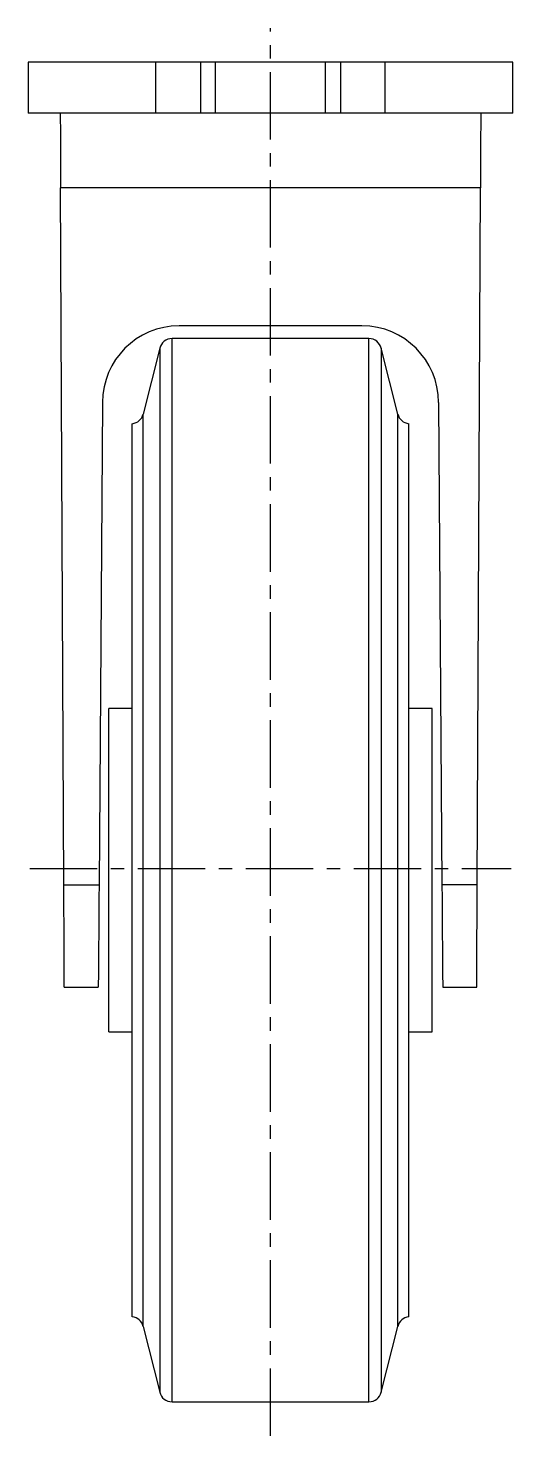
# Model space of a CAD drawing. Extents: x -8 to 825, y -8 to 834.
# Drawn here: x 711.4 to 825.4, y 201.2 to 532.2 of the extents above.
import ezdxf

# ---------------------------------------------------------------- set-up
doc = ezdxf.new("R2010")
doc.units = 0
doc.header["$LTSCALE"] = 0.5
doc.linetypes.add('CENTER', pattern=[50.8, 31.75, -6.35, 6.35, -6.35])
doc.layers.add('MSM_CENTER', color=1, linetype='CENTER')
doc.layers.add('MSM_CONTINUOUS', color=7, linetype='CONTINUOUS')

msp = doc.modelspace()

# ---------------------------------------------------------------- linework, layer by layer
at = {"layer": 'MSM_CENTER'}
for p, q in [((768.45, 201.21), (768.45, 532.21)), ((711.82, 334.6), (825.07, 334.6))]:
    msp.add_line(p, q, dxfattribs=at)
at = {"layer": 'MSM_CONTINUOUS'}
for p, q in [((711.45, 524.21), (711.45, 512.21)), ((825.45, 524.21), (711.45, 524.21)), ((741.49, 512.21), (741.49, 524.21)), ((751.98, 524.21), (751.98, 512.21)), ((755.52, 512.21), (755.52, 524.21)), ((781.37, 512.21), (781.37, 524.21)), ((784.91, 524.21), (784.91, 512.21)), ((795.4, 512.21), (795.4, 524.21)), ((825.45, 512.21), (825.45, 524.21)), ((825.45, 512.21), (711.45, 512.21)), ((719, 512.21), (719, 512)), ((719, 512), (719.01, 511.38)), ((719.01, 511.38), (719.01, 510.36)), ((719.01, 510.36), (719.02, 508.96)), ((817.89, 511.38), (817.88, 510.36)), ((817.88, 510.36), (817.88, 508.96)), ((817.89, 512.21), (817.89, 512)), ((817.89, 512), (817.89, 511.38)), ((719.02, 508.96), (719.02, 507.21)), ((719.02, 507.21), (719.03, 505.14)), ((817.87, 507.21), (817.86, 505.14)), ((817.88, 508.96), (817.87, 507.21)), ((719.03, 505.14), (719.05, 502.81)), ((817.86, 505.14), (817.85, 502.81)), ((719.05, 502.81), (719.06, 500.25)), ((719.06, 500.25), (719.07, 497.53)), ((817.84, 500.25), (817.82, 497.53)), ((817.85, 502.81), (817.84, 500.25)), ((719.07, 497.53), (719.08, 494.7)), ((817.82, 497.53), (817.81, 494.7)), ((817.81, 494.7), (719.08, 494.7)), ((719.84, 330.79), (719.08, 494.7)), ((817.06, 330.79), (817.81, 494.7)), ((789.95, 462.21), (746.95, 462.21)), ((742.38, 456.94), (738.51, 441.46)), ((742.38, 456.94), (742.38, 211.48)), ((791.6, 459.21), (745.29, 459.21)), ((745.29, 209.21), (745.29, 459.21)), ((791.6, 209.21), (791.6, 459.21)), ((798.38, 441.46), (794.51, 456.94)), ((794.51, 456.94), (794.51, 211.48)), ((728.95, 444.21), (728.12, 330.79)), ((807.95, 444.21), (808.77, 330.79)), ((738.51, 226.96), (738.51, 441.46)), ((798.38, 226.96), (798.38, 441.46)), ((735.95, 229.21), (735.95, 439.21)), ((800.95, 229.21), (800.95, 439.21)), ((735.95, 372.21), (730.45, 372.21)), ((730.45, 296.21), (730.45, 372.21)), ((806.45, 372.21), (800.95, 372.21)), ((806.45, 296.21), (806.45, 372.21)), ((719.84, 330.79), (728.12, 330.79)), ((719.85, 327.67), (719.84, 330.79)), ((728.12, 330.79), (728.1, 327.67)), ((817.06, 330.79), (808.77, 330.79)), ((808.77, 330.79), (808.79, 327.67)), ((817.04, 327.67), (817.06, 330.79)), ((719.86, 324.63), (719.85, 327.67)), ((719.88, 321.72), (719.86, 324.63)), ((728.08, 324.63), (728.06, 321.72)), ((728.1, 327.67), (728.08, 324.63)), ((808.79, 327.67), (808.82, 324.63)), ((808.82, 324.63), (808.84, 321.72)), ((817.02, 321.72), (817.03, 324.63)), ((817.03, 324.63), (817.04, 327.67)), ((719.89, 318.97), (719.88, 321.72)), ((728.06, 321.72), (728.04, 318.97)), ((808.84, 321.72), (808.86, 318.97)), ((817, 318.97), (817.02, 321.72)), ((719.9, 316.43), (719.89, 318.97)), ((728.04, 318.97), (728.02, 316.43)), ((808.86, 318.97), (808.88, 316.43)), ((816.99, 316.43), (817, 318.97)), ((719.91, 314.13), (719.9, 316.43)), ((728.02, 316.43), (728, 314.13)), ((808.88, 316.43), (808.89, 314.13)), ((816.98, 314.13), (816.99, 316.43)), ((719.92, 312.09), (719.91, 314.13)), ((719.93, 310.35), (719.92, 312.09)), ((727.99, 312.09), (727.97, 310.35)), ((728, 314.13), (727.99, 312.09)), ((808.89, 314.13), (808.91, 312.09)), ((808.91, 312.09), (808.92, 310.35)), ((816.96, 310.35), (816.97, 312.09)), ((816.97, 312.09), (816.98, 314.13)), ((719.94, 308.93), (719.93, 310.35)), ((719.94, 307.85), (719.94, 308.93)), ((719.94, 307.12), (719.94, 307.85)), ((727.96, 308.93), (727.95, 307.85)), ((727.95, 307.85), (727.95, 307.12)), ((727.97, 310.35), (727.96, 308.93)), ((808.92, 310.35), (808.93, 308.93)), ((808.93, 308.93), (808.94, 307.85)), ((808.94, 307.85), (808.94, 307.12)), ((816.95, 307.85), (816.96, 308.93)), ((816.95, 307.12), (816.95, 307.85)), ((816.96, 308.93), (816.96, 310.35)), ((719.95, 306.76), (719.94, 307.12)), ((719.95, 306.71), (719.95, 306.76)), ((719.95, 306.71), (727.95, 306.71)), ((727.95, 307.12), (727.95, 306.76)), ((727.95, 306.76), (727.95, 306.71)), ((808.94, 307.12), (808.95, 306.76)), ((808.95, 306.76), (808.95, 306.71)), ((808.95, 306.71), (816.95, 306.71)), ((816.95, 306.76), (816.95, 307.12)), ((816.95, 306.71), (816.95, 306.76)), ((730.45, 296.21), (735.95, 296.21)), ((800.95, 296.21), (806.45, 296.21)), ((738.51, 226.96), (742.38, 211.48)), ((794.51, 211.48), (798.38, 226.96)), ((745.29, 209.21), (791.6, 209.21))]:
    msp.add_line(p, q, dxfattribs=at)
for centre, radius, start, end in [((746.95, 444.21), 18, 90, 180), ((789.95, 444.21), 18, 0, 90), ((745.29, 456.21), 3, 90, 165.9638), ((791.6, 456.21), 3, 14.0362, 90), ((735.6, 442.19), 3, 276.6493, 345.9638), ((801.29, 442.19), 3, 194.0362, 263.3507), ((735.6, 226.23), 3, 14.0362, 83.3507), ((801.29, 226.23), 3, 96.6493, 165.9638), ((745.29, 212.21), 3, 194.0362, 270), ((791.6, 212.21), 3, 270, 345.9638)]:
    msp.add_arc(centre, radius, start, end, dxfattribs=at)

doc.saveas('drawing.dxf')
